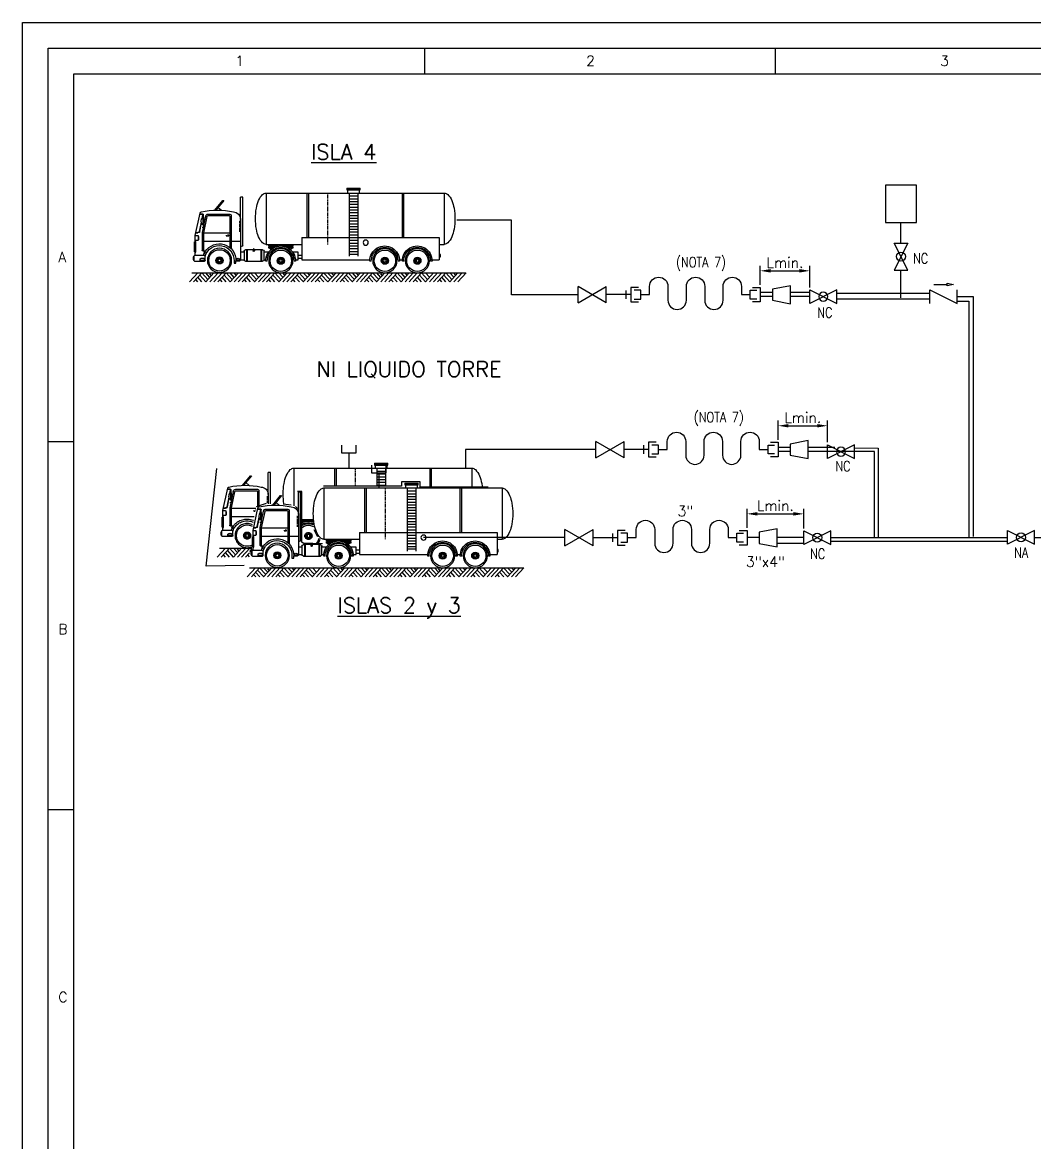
# Model space of a CAD drawing. Header units: millimetres. Extents: x 108 to 2962, y 3858 to 4561.
# Drawn here: x 2120.6 to 2318, y 4294.7 to 4513.2 of the extents above; entities that cross this region are included whole.
import ezdxf
from ezdxf.enums import TextEntityAlignment as Align
from ezdxf.xclip import XClip

# ---------------------------------------------------------------- set-up
doc = ezdxf.new("R2010")
doc.units = ezdxf.units.MM
doc.header["$XCLIPFRAME"] = 2
doc.linetypes.add('RAYITAS', pattern=[0.375, 0.25, -0.125])
for name, color, linetype in [('CAJETIN', 1, 'Continuous'), ('CARGACAMIONES', 7, 'Continuous'), ('COTAS', 4, 'Continuous'), ('EQUIPOS', 5, 'Continuous'), ('FORMATO', 7, 'Continuous'), ('INSTRUMENTOS', 1, 'Continuous'), ('TEX', 7, 'Continuous'), ('TEXTO-VALVULAS Y ACCESORIOS', 7, 'Continuous'), ('TUBERIA', 5, 'Continuous'), ('VALVULAS Y ACCESORIOS', 1, 'Continuous')]:
    doc.layers.add(name, color=color, linetype=linetype)
doc.styles.add('PY', font='ROMANS.shx')
doc.styles.add('PY1', font='ROMANS.shx', dxfattribs={"width": 0.8})
doc.linetypes.add('SEÑAL_MECANICA2', pattern='A,4.411183,["o",PY,S=4.130212,R=360,X=0,Y=-1.374287999999999],0.5888170000000001,-0.374158,["",PY,S=2,R=360,X=0,Y=-0.6882620000000002],-2.183682', length=7.55784)
doc.dimstyles.new('1-5', dxfattribs={"dimtxt": 2, "dimasz": 2, "dimexe": 1, "dimexo": 0.5, "dimgap": 0.6, "dimtad": 1, "dimdec": 0, "dimlfac": 5, "dimzin": 0, "dimdsep": 46, "dimtxsty": 'PY', "dimcen": 0.7, "dimclrd": 4, "dimclre": 4, "dimclrt": 7, "dimazin": 0, "dimtfac": 1, "dimtdec": 0, "dimtofl": 0, "dimtmove": 0, "dimatfit": 3, "dimfxl": 1, "dimtolj": 1, "dimtzin": 0, "dimarcsym": 0})

# ---------------------------------------------------------------- blocks, each defined once
blk = doc.blocks.new('CAMION CISTERNA ALZ')
at = {"layer": 'CAJETIN', "color": 4, "linetype": 'RAYITAS'}
blk.add_line((38.61662163062283, 22.24642142293749), (38.61662163062283, 7.947094407235795), dxfattribs=at)
at = {"layer": 'CARGACAMIONES', "color": 4, "linetype": 'ByBlock'}
for p, q in [((55.70958841552237, 22.2464214229376), (6.059452575620525, 22.2464214229376)), ((6.059452575620525, 22.2464214229376), (6.059452575620525, 7.947094407235907)), ((17.40189187419446, 22.2464214229376), (17.40189187419446, 9.882038489052773)), ((17.83071755656056, 22.2464214229376), (17.83071755656056, 9.882038489052773)), ((33.2045586191216, 23.63066198054503), (29.45649663664926, 23.63066198054503)), ((29.45649663664926, 23.1267971238708), (29.45649663664926, 23.63066198054503)), ((33.2045586191216, 23.37628360630152), (29.45649663664926, 23.37628360630152)), ((33.2045586191216, 23.1267971238708), (29.45649663664926, 23.1267971238708)), ((29.73135451536427, 23.1267971238708), (29.73135451536427, 22.2464214229376)), ((30.12099766087386, 22.09080544916469), (30.12099766087386, 4.626509220338448)), ((32.54386276623973, 22.09080544916469), (32.54386276623973, 4.626509220338448)), ((32.91096043049538, 22.2464214229376), (32.91096043049538, 23.1267971238708)), ((33.2045586191216, 23.63066198054503), (33.2045586191216, 23.1267971238708)), ((43.93832343458325, 22.2464214229376), (43.93832343458325, 9.882038489052773)), ((44.36714911694889, 22.2464214229376), (44.36714911694889, 9.882038489052773)), ((55.70958841552237, 22.2464214229376), (55.70958841552237, 7.947094407235907)), ((32.54386276623973, 21.4341283832232), (30.12099766087386, 21.4341283832232)), ((32.54386276623973, 20.66175027983354), (30.12099766087386, 20.66175027983354)), ((32.54386276623973, 19.88937217644434), (30.12099766087386, 19.88937217644434)), ((32.54386276623973, 19.11699407305468), (30.12099766087386, 19.11699407305468)), ((62.23189717695641, 7.748492643128884), (62.23189717695641, 21.05481083829591)), ((62.23189717695641, 21.05481083829591), (62.82770246927658, 21.05481083829591)), ((62.82770246927658, 14.89815615097995), (62.82770246927658, 21.05481083829591)), ((67.49484392579097, 20.16110289981452), (69.6664287091935, 17.48838316639558)), ((67.79274657195128, 20.16110289981452), (67.49484392579097, 20.16110289981452)), ((69.97101075905357, 17.4801623618423), (67.79274657195128, 20.16110289981452)), ((32.54386276623973, 18.34461596966548), (30.12099766087386, 18.34461596966548)), ((32.54386276623973, 17.57223786627628), (30.12099766087386, 17.57223786627628)), ((32.54386276623973, 16.79985976288708), (30.12099766087386, 16.79985976288708)), ((32.54386276623973, 16.02748165949742), (30.12099766087386, 16.02748165949742)), ((65.40952540266744, 15.99046585356837), (65.40952540266744, 6.682636534693301)), ((71.81594886304629, 16.38766938178196), (65.80672893088149, 16.38766938178196)), ((65.80672893088149, 15.79186408946134), (65.80672893088149, 7.049412865594604)), ((71.81594886304629, 15.99046585356837), (66.0053306949885, 15.99046585356837)), ((69.05088146388562, 18.24597977600524), (68.14334745027371, 17.45945029754193)), ((72.20455281695241, 15.67546700791126), (73.15499420283959, 11.18247136553645)), ((72.59315677085806, 15.75767169046821), (73.05569332078585, 13.57113527262845)), ((73.15499420283959, 15.39466056124729), (73.15499420283959, 16.18906761767493)), ((73.38958954904001, 15.35731229274097), (73.2262690973671, 16.1272515649166)), ((73.52835390057635, 15.18168625481166), (73.32340860884413, 16.1478569158362)), ((74.15402125865012, 16.4869702638357), (73.51768763179915, 16.4869702638357)), ((74.17508508211586, 16.38766938178196), (73.51768763179915, 16.38766938178196)), ((75.43891449006969, 10.42961645857303), (74.11547410713138, 16.66869254956691)), ((32.54386276623973, 15.25510355610822), (30.12099766087386, 15.25510355610822)), ((32.54386276623973, 14.48272545271902), (30.12099766087386, 14.48272545271902)), ((32.54386276623973, 13.71034734932937), (30.12099766087386, 13.71034734932937)), ((32.54386276623973, 12.93796924594017), (30.12099766087386, 12.93796924594017)), ((62.82770246927658, 14.99745703303324), (62.82770246927658, 3.577855596882272)), ((62.82770246927658, 14.30235085865888), (63.22490599749064, 14.30235085865888)), ((62.82770246927658, 13.90514733044483), (63.22490599749064, 13.90514733044483)), ((62.82770246927658, 13.50794380223124), (63.22490599749064, 13.50794380223124)), ((62.82770246927658, 13.11074027401673), (63.22490599749064, 13.11074027401673)), ((62.82770246927658, 12.71353674580314), (63.22490599749064, 12.71353674580314)), ((73.05569332078585, 13.4086429201775), (73.05569332078585, 15.39466056124729)), ((73.05569332078585, 15.39466056124729), (73.35359596694616, 15.39466056124729)), ((73.35359596694616, 13.4086429201775), (73.05569332078585, 13.4086429201775)), ((73.0900667030346, 13.4086429201775), (73.55219773105318, 11.22402351500068)), ((73.15499420283959, 13.4086429201775), (73.15499420283959, 12.6142358637494)), ((73.15499420283959, 12.6142358637494), (73.55219773105318, 12.6142358637494)), ((73.35359596694616, 15.39466056124729), (73.35359596694616, 13.4086429201775)), ((74.20394664082414, 11.51820028861721), (73.68895065587641, 13.94603850336944)), ((74.30108615230165, 11.5388056395368), (73.74446532729462, 14.16287524313793)), ((45.78227386875551, 9.882038489052773), (7.445257865258554, 9.882038489052773)), ((7.445257865258554, 9.882038489052773), (7.445257865258554, 3.677156478936012)), ((32.54386276623973, 12.16559114255096), (30.12099766087386, 12.16559114255096)), ((32.54386276623973, 11.39321303916176), (30.12099766087386, 11.39321303916176)), ((32.54386276623973, 10.62083493577211), (30.12099766087386, 10.62083493577211)), ((32.54386276623973, 9.848456832382908), (30.12099766087386, 9.848456832382908)), ((45.78227386875551, 9.882038489052773), (45.78227386875551, 3.677156478936012)), ((62.82770246927658, 12.31633321758909), (63.22490599749064, 12.31633321758909)), ((62.82770246927658, 11.91912968937504), (63.22490599749064, 11.91912968937504)), ((62.82770246927658, 11.52192616116144), (63.22490599749064, 11.52192616116144)), ((73.15499420283959, 11.12472263294739), (65.80672893088149, 11.12472263294739)), ((66.1046315770418, 10.33031557651929), (66.1046315770418, 10.52891734062632)), ((66.1046315770418, 10.52891734062632), (66.50183510525585, 10.52891734062632)), ((66.79973775141616, 10.33031557651929), (66.1046315770418, 10.33031557651929)), ((66.79973775141616, 10.52891734062632), (66.79973775141616, 10.33031557651929)), ((73.15499420283959, 11.18247136553645), (73.15499420283959, 6.15967853027314)), ((73.55219773105318, 11.22402351500068), (73.55219773105318, 6.35828029437971)), ((74.5452065515883, 10.13171381241227), (74.5452065515883, 9.238005873930886)), ((74.64450743364205, 10.33031557651929), (74.64450743364205, 9.138704991877601)), ((75.27040390234242, 11.22402351500068), (74.6896441982117, 11.22402351500068)), ((75.29146772580862, 11.12472263294739), (74.6896441982117, 11.12472263294739)), ((75.43891449006969, 10.42961645857303), (74.74380831569532, 10.42961645857303)), ((75.43891449006969, 4.868767063577706), (75.43891449006969, 10.42961645857303)), ((7.445257865258554, 7.947094407235454), (6.059452575620525, 7.947094407235454)), ((32.54386276623973, 9.076078728993252), (30.12099766087386, 9.076078728993252)), ((32.54386276623973, 8.303700625604051), (30.12099766087386, 8.303700625604051)), ((32.54386276623973, 7.53132252221485), (30.12099766087386, 7.53132252221485)), ((32.54386276623973, 6.754176030837697), (30.12099766087386, 6.754176030837697)), ((55.70958841552237, 7.947094407235907), (45.78227386875551, 7.947094407235907)), ((48.23047280741412, 7.847793525182621), (48.23047280741412, 7.45058999696812)), ((54.9829327870516, 7.847793525182621), (48.23047280741412, 7.847793525182621)), ((48.23047280741412, 7.45058999696812), (51.010897504912, 7.45058999696812)), ((50.24414945269383, 7.251988232861093), (48.23047280741412, 7.251988232861093)), ((48.23047280741412, 7.251988232861093), (48.23047280741412, 6.854784704647499)), ((48.23047280741412, 6.854784704647499), (49.43980718093508, 6.854784704647499)), ((48.4290745715216, 6.854784704647499), (48.92408128104761, 6.465850861447962)), ((48.72697721768189, 7.847793525182621), (48.72697721768189, 7.947094407235907)), ((49.32278251000297, 7.45058999696812), (49.32278251000297, 7.251988232861093)), ((52.30180897160744, 7.45058999696812), (54.9829327870516, 7.45058999696812)), ((54.9829327870516, 7.251988232861093), (53.06855702382563, 7.251988232861093)), ((53.87289929558438, 6.854784704647499), (54.9829327870516, 6.854784704647499)), ((53.89062308446273, 7.45058999696812), (53.89062308446273, 7.251988232861093)), ((54.78433102294503, 6.854784704647499), (54.34155299819304, 6.506887685199671)), ((54.48642837678381, 7.847793525182621), (54.48642837678381, 7.947094407235907)), ((54.9829327870516, 7.45058999696812), (54.9829327870516, 7.847793525182621)), ((54.9829327870516, 6.854784704647499), (54.9829327870516, 7.251988232861093)), ((56.67104778196062, 6.45758117643345), (58.95496806919073, 6.45758117643345)), ((56.96895042812093, 6.45758117643345), (56.96895042812093, 3.279952950721963)), ((57.16755219222797, 6.45758117643345), (57.16755219222797, 3.279952950721963)), ((58.95496806919073, 6.45758117643345), (58.95496806919073, 6.15967853027314)), ((59.35217159740478, 6.45758117643345), (61.43749012052786, 6.45758117643345)), ((59.35217159740478, 6.45758117643345), (59.35217159740478, 6.15967853027314)), ((60.94098571026007, 6.45758117643345), (60.94098571026007, 3.279952950721963)), ((61.13958747436754, 6.45758117643345), (61.13958747436754, 3.279952950721963)), ((62.82770246927658, 7.351289114914834), (62.62910070516999, 7.351289114914834)), ((65.40952540266744, 8.840802345717293), (62.82770246927658, 8.840802345717293)), ((73.15499420283959, 8.840802345717293), (65.80672893088149, 8.840802345717293)), ((74.74380831569532, 9.039404109823863), (75.43891449006969, 9.039404109823863)), ((75.43891449006969, 8.940103227770578), (75.2403127259622, 8.940103227770578)), ((75.43891449006969, 8.741501463664008), (75.2403127259622, 8.741501463664008)), ((75.33961360801595, 8.741501463664008), (75.33961360801595, 5.76247500205909)), ((75.43891449006969, 8.642200581610266), (75.53821537212345, 8.642200581610266)), ((75.53821537212345, 8.642200581610266), (75.53821537212345, 5.861775884112375)), ((75.63751625417672, 8.642200581610266), (75.53821537212345, 8.642200581610266)), ((75.63751625417672, 5.861775884112375), (75.63751625417672, 8.642200581610266)), ((7.146157685981506, 4.449554184247061), (7.146157685981506, 5.07571633623047)), ((7.146157685981506, 5.07571633623047), (7.446002644579039, 5.07571633623047)), ((7.446002644579039, 4.449554184247061), (7.146157685981506, 4.449554184247061)), ((9.486669633051859, 3.677156478936012), (7.445257865258554, 3.677156478936012)), ((9.477087323080923, 3.279952950721963), (9.874418450552641, 3.279952950721963)), ((17.32172940604778, 3.279952950721963), (17.71906053351995, 3.279952950721963)), ((18.21556494378728, 3.677156478936012), (17.70947822354855, 3.677156478936012)), ((18.55633281508699, 3.677156478936012), (17.75234344868795, 3.677156478936012)), ((18.54675050511559, 3.279952950721963), (18.94408163258822, 3.279952950721963)), ((26.39139258808246, 3.279952950721963), (26.78872371555554, 3.279952950721963)), ((45.78227386875551, 3.677156478936012), (26.77914140558414, 3.677156478936012)), ((32.54386276623973, 5.991040908108062), (30.12099766087386, 5.991040908108062)), ((32.54386276623973, 5.257257136252973), (30.12099766087386, 5.257257136252973)), ((46.74095957661211, 4.979116615364091), (45.78227386875551, 4.979116615364091)), ((46.74095957661211, 4.12278437030136), (45.78227386875551, 4.12278437030136)), ((46.74095957661211, 3.677156478936012), (46.74095957661211, 5.76247500205909)), ((46.74095957661211, 5.76247500205909), (48.29292520664421, 5.76247500205909)), ((47.54494894301115, 3.677156478936012), (46.74095957661211, 3.677156478936012)), ((47.53536663304021, 3.279952950721963), (47.93269776051238, 3.279952950721963)), ((55.01978126987478, 5.76247500205909), (56.27384425374657, 5.76247500205909)), ((55.38000871600707, 3.279952950721963), (55.77733984347924, 3.279952950721963)), ((56.27384425374657, 3.677156478936012), (55.76775753350784, 3.677156478936012)), ((56.27384425374657, 3.677156478936012), (56.27384425374657, 6.060377648219401)), ((61.43749012052786, 3.279952950721963), (56.67104778196062, 3.279952950721963)), ((61.83469364874146, 6.060377648219401), (61.83469364874146, 3.677156478936012)), ((61.83469364874146, 5.76247500205909), (62.82770246927658, 5.76247500205909)), ((62.82770246927658, 3.677156478936012), (61.83469364874146, 3.677156478936012)), ((64.11861393597201, 3.379253832775248), (63.0263042333836, 3.379253832775248)), ((63.04616440979407, 3.577855596882272), (63.04616440979407, 3.895618419453512)), ((63.04616440979407, 3.577855596882272), (63.99945287750779, 3.577855596882272)), ((63.99945287750779, 3.577855596882272), (63.99945287750779, 3.895618419453512)), ((64.11861393597201, 2.684147658400888), (64.11861393597201, 3.379253832775248)), ((64.61511834623934, 3.379253832775248), (64.61511834623934, 2.684147658400888)), ((73.35359596694616, 6.15967853027314), (72.49693556305101, 6.15967853027314)), ((72.6584897925718, 5.36527147384504), (72.6584897925718, 5.961076766166115)), ((72.6584897925718, 3.478554714828987), (72.6584897925718, 4.670165299470682)), ((72.85709155667881, 4.868767063577706), (75.63751625417672, 4.868767063577706)), ((72.85709155667881, 3.478554714828987), (72.85709155667881, 3.875758243043037)), ((72.85709155667881, 3.478554714828987), (74.04870214132097, 3.478554714828987)), ((75.63751625417672, 3.279952950721963), (72.85709155667881, 3.279952950721963)), ((74.04870214132097, 3.478554714828987), (74.04870214132097, 3.875758243043037)), ((75.43891449006969, 5.76247500205909), (75.2403127259622, 5.76247500205909)), ((75.53821537212345, 5.861775884112375), (75.43891449006969, 5.861775884112375)), ((75.53821537212345, 5.861775884112375), (75.63751625417672, 5.861775884112375)), ((75.83611801828374, 4.670165299470682), (75.83611801828374, 3.478554714828987)), ((75.83611801828374, 4.471563535363657), (76.03471978239031, 4.471563535363657)), ((76.03471978239031, 3.677156478936012), (75.83611801828374, 3.677156478936012)), ((76.03471978239031, 4.471563535363657), (76.03471978239031, 3.677156478936012)), ((64.61511834623934, 2.684147658400888), (64.11861393597201, 2.684147658400888))]:
    blk.add_line(p, q, dxfattribs=at)
at = {"layer": 'CARGACAMIONES', "color": 4}
for p, q in [((2.292212425094021, -2.48374719568892), (0, 0)), ((76.41259123846929, 0.0030238429567362), (0.0418176584171306, 0.0030238429567362)), ((37.42483992052803, -1.229341062880848), (38.56516851820653, 0.0036258201698729)), ((37.98781873273674, -1.839361770712457), (39.6917777214976, 0.0030238429567362)), ((41.99179498229205, -2.47951939830591), (39.69958255719803, 0.0042277973839191)), ((43.11840418558313, -2.480121375519502), (40.82619176048865, 0.0036258201698729)), ((44.24501338887421, -2.480723352732638), (41.95280096378019, 0.0030238429567362)), ((45.37162259216529, -2.48132532994623), (43.07941016707082, 0.0024218657431447)), ((43.65544168788665, -0.6217422207923847), (44.23213989448323, 0.0018059316403196)), ((44.21842050009582, -1.231762928623993), (45.35874909777475, 0.0012039544267282)), ((44.78139931230454, -1.841783636455602), (46.48535830106538, 0.0006019772135915)), ((48.77757072615941, -2.483145218475783), (46.48535830106538, 0.0006019772135915)), ((49.90417992945049, -2.483747195689375), (47.61196750435693, 0)), ((3.418821628385103, -2.484349172902511), (1.126609203291081, -0.0006019772135915)), ((4.545430831676184, -2.484951150116103), (2.253218406582163, -0.0012039544262734)), ((2.82924992739754, -0.6253680409618028), (3.405948133994115, -0.0018198885295533)), ((3.392228739606707, -1.235388748793866), (4.532557337285198, -0.00242186574269)), ((3.955207551815419, -1.84540945662593), (5.659166540576278, -0.0030238429562814)), ((4.490910364245792, -2.484922018382349), (6.222145352785446, -0.6130445507878904)), ((5.617519567536874, -2.48552399559594), (6.785124164994158, -1.223065258619953)), ((7.951378965670301, -2.486771038646111), (5.659166540576278, -0.0030238429562814)), ((6.744128770827956, -2.486125972809531), (7.348102977203325, -1.833085966451562)), ((9.077988168961383, -2.487373015859247), (6.785775743867817, -0.0036258201698729)), ((10.20459737225246, -2.487974993072839), (7.912384947158443, -0.0042277973830096)), ((11.33120657554354, -2.488576970285976), (9.03899415044998, -0.0048297745966011)), ((10.17800448347407, -1.239014568963739), (11.31833308115301, -0.0060476859130176)), ((10.74098329568369, -1.849035276795802), (12.44494228444364, -0.0066496631261543)), ((11.27668610811361, -2.488547838552676), (13.00792109665235, -0.6166703709577633)), ((12.40329531140423, -2.489149815766268), (13.57089990886197, -1.226691078789826)), ((14.73715470953812, -2.490396858815984), (12.44494228444409, -0.0066496631261543)), ((13.52990451469577, -2.489751792979404), (14.13387872107114, -1.83671178662189)), ((15.86376391282874, -2.490998836029575), (13.57155148773518, -0.0072516403397458)), ((16.99037311612028, -2.491600813242712), (14.6981606910258, -0.0078536175528825)), ((18.11698231941091, -2.492202790456303), (15.82476989431734, -0.008455594766474)), ((16.40080141513317, -0.632619681302458), (16.97749962172929, -0.0090715288697538)), ((16.96378022734188, -1.242640389134066), (18.10410882502037, -0.0096735060828905)), ((17.5267590395506, -1.852661096965675), (19.23071802831145, -0.0102754832960272)), ((18.06246185198097, -2.492173658722549), (19.79369684052062, -0.6202961911280909)), ((19.18907105527251, -2.492775635936141), (20.35667565272934, -1.230316898960154)), ((21.52293045340548, -2.494022678985857), (19.23071802831145, -0.0102754832960272)), ((20.31568025856314, -2.493377613149277), (20.9196544649385, -1.840337606791763)), ((22.64953965669702, -2.494624656199448), (20.35732723160254, -0.0108774605096187)), ((23.77614885998764, -2.495226633412585), (21.48393643489362, -0.0114794377232102)), ((24.90275806327918, -2.495828610625721), (22.6105456381847, -0.0120814149363469)), ((23.20256681188948, -0.9114726206157684), (23.76592300708944, -0.2758446498464764)), ((23.74955597120925, -1.246266209303939), (24.88988456888819, -0.0132993262527634)), ((24.31253478341796, -1.856286917135548), (26.01649377217882, -0.0139013034663549)), ((24.84823759584833, -2.495799478892422), (26.57947258438799, -0.6239220112984185)), ((25.97484679913942, -2.496401456106013), (27.14245139659715, -1.233942719130027)), ((28.3087061972733, -2.497648499156184), (26.01649377217882, -0.0139013034663549)), ((27.1014560024305, -2.497003433319605), (27.70543020880632, -1.843963426962091)), ((29.43531540056392, -2.498250476369321), (27.14310297547036, -0.0145032806794916)), ((30.56192460385502, -2.498852453582458), (28.26971217876098, -0.0151052578935378)), ((31.68853380714609, -2.499454430796049), (29.39632138205252, -0.0157072351062198)), ((29.98689585640295, -0.7713119684981394), (30.55025205160291, -0.1356839977293021)), ((30.53533171507661, -1.249892029473812), (31.67566031275555, -0.0169251464226363)), ((31.09831052728623, -1.859912737305876), (32.80226951604709, -0.0175271236362278)), ((31.63401333971615, -2.499425299062295), (33.3652483282558, -0.6275478314678367)), ((32.76062254300723, -2.500027276275886), (33.92822714046451, -1.2375685392999)), ((35.09448194114066, -2.501274319326057), (32.80226951604709, -0.0175271236362278)), ((33.88723174629831, -2.500629253489478), (34.49120595267368, -1.847589247131509)), ((36.22109114443175, -2.501876296539194), (33.92887871933772, -0.0181291008498192)), ((37.34770034772282, -2.502478273752331), (35.05548792262926, -0.0187310780629559)), ((38.4743095510139, -2.503080250965922), (36.18209712591988, -0.0193330552760927)), ((36.87640406185437, -0.7507610019051754), (37.43976025705388, -0.1151330311363381)), ((38.52352154516757, -2.478874332469331), (40.25475653370722, -0.6069968648748727)), ((39.6501307484582, -2.479476309682922), (40.81773534591547, -1.217017572706936)), ((40.77673995174973, -2.480078286896059), (41.3807141581251, -1.827038280538545)), ((45.31710212473489, -2.48129619821293), (47.04833711327409, -0.6094187306180175)), ((46.44371132802598, -2.481898175426067), (47.61131592548325, -1.219439438450081)), ((47.57032053131752, -2.482500152639204), (48.17429473769289, -1.829460146281689)), ((51.03078913274157, -2.484349172902966), (48.73857670764755, -0.0006019772135915)), ((52.15739833603265, -2.484951150116103), (49.86518591093909, -0.0012039544262734)), ((50.441217431754, -0.6253680409622575), (51.01791563835104, -0.0018198885295533)), ((51.00419624396272, -1.235388748793866), (52.14452484164211, -0.0024218657431447)), ((51.56717505617235, -1.84540945662593), (53.27113404493321, -0.0030238429562814)), ((52.10287786860272, -2.484922018382803), (53.83411285714237, -0.6130445507883451)), ((53.22948707189334, -2.485523995596395), (54.39709166935108, -1.223065258619953)), ((55.56334647002723, -2.486771038646111), (53.27113404493321, -0.0030238429562814)), ((54.35609627518488, -2.486125972809531), (54.96007048156025, -1.833085966451562)), ((56.68995567331785, -2.487373015859247), (54.39774324822429, -0.0036258201698729)), ((57.81656487660939, -2.487974993072839), (55.52435245151492, -0.0042277973830096)), ((58.9431740799, -2.488576970285976), (56.65096165480645, -0.0048297745966011)), ((57.789971987831, -1.239014568963739), (58.93030058550947, -0.0060476859130176)), ((58.3529508000397, -1.849035276795802), (60.05690978880057, -0.0066496631266091)), ((58.88865361247007, -2.488547838552676), (60.61988860100973, -0.6166703709582181)), ((60.01526281576115, -2.489149815766268), (61.18286741321845, -1.226691078789826)), ((62.3491222138946, -2.490396858815984), (60.05690978880057, -0.0066496631266091)), ((61.14187201905224, -2.489751792979404), (61.74584622542716, -1.83671178662189)), ((63.47573141718567, -2.490998836029575), (61.1835189920921, -0.0072516403397458)), ((64.60234062047675, -2.491600813242712), (62.31012819538273, -0.0078536175528825)), ((65.72894982376785, -2.492202790456303), (63.43673739867381, -0.008455594766474)), ((64.01276891948919, -0.632619681302458), (64.58946712608576, -0.0090715288697538)), ((64.57574773169836, -1.242640389134066), (65.7160763293773, -0.0096735060828905)), ((65.13872654390752, -1.852661096965675), (66.84268553266793, -0.0102754832960272)), ((65.6744293563379, -2.492173658722549), (67.40566434487664, -0.6202961911280909)), ((66.80103855962852, -2.492775635936141), (67.96864315708626, -1.230316898960154)), ((69.13489795776239, -2.494022678985857), (66.84268553266793, -0.0102754832960272)), ((67.92764776292006, -2.493377613149277), (68.53162196929543, -1.840337606791763)), ((70.26150716105303, -2.494624656199448), (67.96929473595947, -0.0108774605096187)), ((71.38811636434455, -2.495226633412585), (69.09590393925009, -0.0114794377232102)), ((72.5147255676352, -2.495828610625721), (70.22251314254162, -0.0120814149363469)), ((70.81453431624595, -0.9114726206157684), (71.3778905114459, -0.2758446498464764)), ((71.36152347556617, -1.246266209303939), (72.50185207324468, -0.0132993262527634)), ((71.92450228777487, -1.856286917135548), (73.62846127653575, -0.0139013034663549)), ((72.46020510020524, -2.495799478892422), (74.19144008874491, -0.6239220112984185)), ((73.58681430349633, -2.496401456106013), (74.75441890095362, -1.233942719130027)), ((75.92067370162977, -2.497648499156184), (73.62846127653575, -0.0139013034663549)), ((74.71342350678742, -2.497003433319605), (75.31739771316279, -1.843963426962091)), ((77.04728290492132, -2.498250476369321), (74.75507047982683, -0.0145032806794916))]:
    blk.add_line(p, q, dxfattribs=at)
at = {"layer": 'CARGACAMIONES', "color": 4, "linetype": 'ByBlock'}
for centre, radius in [((13.54842348727334, 3.379253832775589), 3.376229989818536), ((22.61808666930847, 3.379253832775589), 3.376229989818536), ((51.60670279723262, 3.379253832775589), 3.376229989818536), ((59.15356983329821, 6.45758117643379), 0.1986017641069726), ((68.68645451043267, 3.478554714828873), 3.376229989818536), ((13.54842348727334, 3.379253832775589), 0.7944070564278906), ((12.95261819495272, 3.379253832775589), 0.0993008820534863), ((13.12712552480661, 3.800551795242313), 0.0993008820534863), ((13.54842348727334, 3.379253832775589), 0.3972035282139453), ((13.54842348727334, 3.975059125096663), 0.0993008820534863), ((13.96972144974052, 3.800551795242313), 0.0993008820534863), ((14.14422877959441, 3.379253832775589), 0.0993008820534863), ((22.61808666930847, 3.379253832775589), 0.7944070564278906), ((22.02228137698785, 3.379253832775589), 0.0993008820534863), ((22.1967887068422, 3.800551795242313), 0.0993008820534863), ((22.61808666930847, 3.379253832775589), 0.3972035282139453), ((22.61808666930847, 3.975059125096663), 0.0993008820534863), ((23.03938463177565, 3.800551795242313), 0.0993008820534863), ((23.21389196163, 3.379253832775589), 0.0993008820534863), ((51.60670279723262, 3.379253832775589), 0.7944070564278906), ((51.010897504912, 3.379253832775589), 0.0993008820534863), ((51.1854048347659, 3.800551795242313), 0.0993008820534863), ((51.60670279723262, 3.379253832775589), 0.3972035282139453), ((51.60670279723262, 3.975059125096663), 0.0993008820534863), ((52.02800075969981, 3.800551795242313), 0.0993008820534863), ((52.2025080895537, 3.379253832775589), 0.0993008820534863), ((68.68645451043267, 3.478554714828873), 0.7944070564278906), ((68.09064921811114, 3.478554714828873), 0.0993008820534863), ((68.26515654796593, 3.899852677295598), 0.0993008820534863), ((68.26515654796593, 3.05725675236215), 0.0993008820534863), ((68.68645451043267, 3.478554714828873), 0.3972035282139453), ((68.68645451043267, 4.074360007149949), 0.0993008820534863), ((69.10775247289894, 3.899852677295598), 0.0993008820534863), ((69.10775247289894, 3.05725675236215), 0.0993008820534863), ((69.28225980275374, 3.478554714828873), 0.0993008820534863), ((13.12712552480661, 2.957955870308865), 0.0993008820534863), ((13.54842348727334, 2.783448540454514), 0.0993008820534863), ((13.96972144974052, 2.957955870308865), 0.0993008820534863), ((22.1967887068422, 2.957955870308865), 0.0993008820534863), ((22.61808666930847, 2.783448540454514), 0.0993008820534863), ((23.03938463177565, 2.957955870308865), 0.0993008820534863), ((51.1854048347659, 2.957955870308865), 0.0993008820534863), ((51.60670279723262, 2.783448540454514), 0.0993008820534863), ((52.02800075969981, 2.957955870308865), 0.0993008820534863), ((68.68645451043267, 2.882749422508254), 0.0993008820534863)]:
    blk.add_circle(centre, radius, dxfattribs=at)
at = {"layer": 'CARGACAMIONES', "color": 4, "linetype": 'Continuous'}
blk.add_circle((27.94726204474045, 8.423342784763348), 0.7183506538905481, dxfattribs=at)
at = {"layer": 'CARGACAMIONES', "color": 4, "linetype": 'ByBlock'}
for centre, radius, start, end in [((8.798838258941032, 18.1527523789963), 5.229061922381336, 135.0250689795757, 157.5177209634188), ((6.059452575620525, 20.88974194956188), 1.35667947337597, 90, 135.0250689795849), ((55.70958841552237, 20.88974194956188), 1.35667947337597, 44.97493102041511, 90), ((52.97020273220187, 18.1527523789963), 5.229061922381336, 22.48227903658119, 44.97493102042435), ((13.24590166192138, 16.31232961310513), 10.04191231142719, 157.5177209634218, 170.2727425640823), ((48.52313932922153, 16.31232961310422), 10.04191231142742, 9.727257435919297, 22.48227903657818), ((20.3369752085282, 15.09675791508641), 17.23641984123123, 170.2727425640775, 179.9999999999967), ((41.43206578261515, 15.09675791508868), 17.23641984123105, 359.9999999999936, 9.727257435912877), ((64.81372011034682, 14.99745703303358), 1.986017641069726, 90, 180), ((69.28225980275374, -2.391648686868506), 19.88374341605475, 77.01280301879274, 102.9871969812073), ((65.80672893088149, 15.99046585356825), 0.3972035282139453, 90, 180), ((66.0053306949885, 15.79186408946123), 0.1986017641069726, 90, 180), ((69.74978939424864, 17.67242765116987), 0.099300882053467, 0, 180), ((69.74978939424864, 17.67242765116987), 0.099300882053467, 180, 0), ((71.81594886304629, 15.59326232535466), 0.7944070564278906, 11.9441771884456, 90), ((71.81594886304629, 15.59326232535466), 0.3972035282139453, 11.9441771884456, 90), ((73.51768763179915, 16.18906761767528), 0.297902646160459, 90, 191.9761324442007), ((73.51768763179915, 16.18906761767528), 0.1986017641069726, 90, 191.9761324442007), ((73.72691606122135, 16.58627114588933), 0.3972035282139453, 11.97613244420075, 90), ((20.33697520853366, 15.09675791508687), 17.23641984123688, 180, 189.7272574359177), ((41.43206578260924, 15.09675791508596), 17.23641984123676, 350.2727425640873, 3.2569e-12), ((72.36058714641149, 14.40165174071251), 1.404326541556514, 315.0000000000012, 44.99999999999885), ((13.2459016619232, 13.88118621707042), 10.04191231142913, 189.7272574359289, 202.4822790365782), ((8.798838258941942, 12.04076345117744), 5.229061922382048, 202.4822790365782, 224.9749310204243), ((52.97020273220187, 12.04076345117698), 5.229061922381791, 315.0250689795849, 337.5177209634219), ((48.52313932922015, 13.88118621707042), 10.04191231142913, 337.5177209634219, 350.272742564071), ((74.6896441982117, 11.62122704321507), 0.4965044102674316, 191.9761324442007, 270), ((74.6896441982117, 11.62122704321507), 0.3972035282139453, 191.9761324442007, 270), ((74.74380831569532, 10.33031557651963), 0.0993008820534863, 90, 180), ((6.059452575620525, 9.303773880611402), 1.356679473375797, 224.9749310204151, 270), ((13.59807392830044, 3.379253832775589), 4.122182827771791, 358.6196459265565, 181.3803540734435), ((13.59807392830044, 3.379253832775589), 3.724979299557845, 358.4724222385644, 181.5275777614356), ((13.54842348727334, 3.379253832775589), 2.979026461604553, 90, 270), ((13.54842348727334, 3.379253832775589), 2.979026461604553, 270, 90), ((22.66773711033511, 3.379253832775589), 4.122182827771791, 358.6196459265565, 181.3803540734435), ((22.66773711033511, 3.379253832775589), 3.724979299557845, 358.4724222385644, 181.5275777614356), ((22.61808666930847, 3.379253832775589), 2.979026461604553, 90, 270), ((22.61808666930847, 3.379253832775589), 2.979026461604553, 270, 90), ((51.65635323825973, 3.379253832775589), 4.122182827771791, 358.6196459265565, 181.3803540734435), ((51.65635323825973, 3.379253832775589), 3.724979299557845, 358.4724222385644, 181.5275777614356), ((51.6067027972331, 3.379253832775589), 2.979026461604553, 90, 270), ((51.6067027972331, 3.379253832775589), 2.979026461604553, 270, 90), ((55.70958841552237, 9.303773880611857), 1.356679473376022, 270, 315.0250689795769), ((56.67104778196062, 6.060377648219287), 0.3972035282139453, 90, 180), ((61.43749012052786, 6.060377648219287), 0.3972035282139453, 0, 90), ((62.62910070516999, 7.74849264312877), 0.3972035282139453, 180, 270), ((68.73610495145886, 3.478554714828873), 4.618687238039222, 31.87064054908418, 181.3803540734435), ((68.73610495145886, 3.478554714828873), 4.122182827771791, 17.57879602082383, 181.3803540734435), ((68.68645451043267, 3.478554714828873), 2.979026461604735, 90, 270), ((68.68645451043267, 3.478554714828873), 2.979026461604735, 270, 90), ((73.35359596694616, 6.358280294380051), 0.1986017641069726, 270, 0), ((74.74380831569532, 9.138704991877944), 0.0993008820534863, 180, 270), ((13.54842348727334, 3.379253832775589), 0.9930088205348512, 90, 270), ((13.54842348727334, 3.379253832775589), 0.9930088205348512, 270, 90), ((22.61808666930847, 3.379253832775589), 0.9930088205348512, 90, 270), ((22.61808666930847, 3.379253832775589), 0.9930088205348512, 270, 90), ((51.6067027972331, 3.379253832775589), 0.9930088205348512, 90, 270), ((51.6067027972331, 3.379253832775589), 0.9930088205348512, 270, 90), ((56.67104778196062, 3.677156478935899), 0.3972035282139453, 180, 270), ((59.15356983329821, 6.159678530273482), 0.1986017641069726, 180, 0), ((61.43749012052786, 3.677156478935899), 0.3972035282139453, 270, 0), ((63.0263042333836, 3.577855596882614), 0.1986017641069726, 180, 270), ((63.52280864365093, 3.418974185596994), 0.6740767399471271, 44.99999999999885, 135.0000000000011), ((68.68645451043267, 3.478554714828873), 0.9930088205348512, 90, 270), ((68.68645451043267, 3.478554714828873), 0.9930088205348512, 270, 90), ((72.6584897925718, 5.663174120005692), 0.297902646160459, 270, 90), ((72.85709155667881, 4.670165299471021), 0.1986017641069726, 90, 180), ((72.85709155667881, 3.478554714828873), 0.1986017641069726, 180, 270), ((73.45289684899943, 3.279952950721849), 0.8425959249339084, 44.99999999999885, 135.0000000000011), ((68.73610495145886, 3.478554714828873), 4.618687238039222, 17.57879602082383, 25.73681166820807), ((75.63751625417672, 4.670165299471021), 0.1986017641069726, 0, 90), ((75.63751625417672, 3.478554714828873), 0.1986017641069726, 270, 0)]:
    blk.add_arc(centre, radius, start, end, dxfattribs=at)
at = {"layer": 'CARGACAMIONES', "color": 4}
for start, end in [(177.7084743239069, 357.7084743239068), (357.7084743239068, 177.7084743239069)]:
    blk.add_arc((74.79347449143506, -1.378781253178317), 0.0144813786327237, start, end, dxfattribs=at)
blk = doc.blocks.new('VALV GLOB-V')
at = {"layer": 'INSTRUMENTOS', "color": 1, "flags": 128}
blk.add_lwpolyline([(5.700000000000273, -1.425000000000181), (5.700000000000273, 1.425000000000181), (0, -1.425000000000181), (0, 1.425000000000181)], close=True, dxfattribs=at)
at = {"layer": 'INSTRUMENTOS', "color": 1}
blk.add_circle((2.850000000000363, 0), 0.95, dxfattribs=at)
at = {"layer": 'INSTRUMENTOS', "color": 7, "linetype": 'SEÑAL_MECANICA2', "style": 'PY'}
blk.add_attdef('REF.', text='', height=2, dxfattribs=at).set_placement((2.996044442979837, -3.368335432460298), align=Align.MIDDLE)
blk = doc.blocks.new('*D30')
at = {"layer": 'COTAS', "color": 4, "lineweight": -2, "transparency": 16777216}
for p, q in [((2261.960485630756, 4414.612932266679), (2261.960485630756, 4418.345066268149)), ((2273.028035361676, 4414.520940509532), (2273.028035361676, 4418.345066268149)), ((2263.960485630756, 4417.345066268149), (2271.028035361676, 4417.345066268149))]:
    blk.add_line(p, q, dxfattribs=at)
at = {"layer": 'COTAS', "color": 4, "transparency": 16777216}
for points in [[(2263.960485630756, 4417.678399601482), (2263.960485630756, 4417.011732934816), (2261.960485630756, 4417.345066268149)], [(2271.028035361676, 4417.678399601482), (2271.028035361676, 4417.011732934816), (2273.028035361676, 4417.345066268149)]]:
    blk.add_solid(points, dxfattribs=at)
at = {"layer": 'Defpoints', "color": 0, "transparency": 16777216}
for p in [(2273.028035361676, 4417.345066268149), (2261.960485630756, 4414.112932266679), (2273.028035361676, 4414.020940509532)]:
    blk.add_point(p, dxfattribs=at)
at = {"layer": 'COTAS', "color": 7, "transparency": 16777216, "insert": (2267.494260496216, 4418.945066268149), "char_height": 2, "attachment_point": 5, "style": 'PY'}
blk.add_mtext('\\A1;Lmin.', dxfattribs=at)
blk = doc.blocks.new('REDUCCION')
at = {"color": 1}
for p, q in [((0, 2), (0, -2)), ((4, 1.25), (0, 2)), ((4, -1.25), (4, 1.25)), ((0, -2), (4, -1.25))]:
    blk.add_line(p, q, dxfattribs=at)
at = {"style": 'PY1', "width": 0.8}
blk.add_attdef('.', text='', height=2, dxfattribs=at).set_placement((2.000000000005456, -3.65345043576417), align=Align.MIDDLE)
blk = doc.blocks.new('*D29')
at = {"layer": 'COTAS', "color": 4, "lineweight": -2, "transparency": 16777216}
for p, q in [((2268.015038508178, 4431.795194609505), (2268.015038508178, 4435.527328610975)), ((2277.655590792267, 4431.303202852358), (2277.655590792267, 4435.527328610975)), ((2270.015038508178, 4434.527328610975), (2275.655590792267, 4434.527328610975))]:
    blk.add_line(p, q, dxfattribs=at)
at = {"layer": 'COTAS', "color": 4, "transparency": 16777216}
for points in [[(2270.015038508178, 4434.860661944308), (2270.015038508178, 4434.193995277642), (2268.015038508178, 4434.527328610975)], [(2275.655590792267, 4434.860661944308), (2275.655590792267, 4434.193995277642), (2277.655590792267, 4434.527328610975)]]:
    blk.add_solid(points, dxfattribs=at)
at = {"layer": 'Defpoints', "color": 0, "transparency": 16777216}
for p in [(2277.655590792267, 4434.527328610975), (2268.015038508178, 4431.295194609505), (2277.655590792267, 4430.803202852358)]:
    blk.add_point(p, dxfattribs=at)
at = {"layer": 'COTAS', "color": 7, "transparency": 16777216, "insert": (2272.835314650222, 4436.127328610975), "char_height": 2, "attachment_point": 5, "style": 'PY'}
blk.add_mtext('\\A1;Lmin.', dxfattribs=at)
blk = doc.blocks.new('*D31')
at = {"layer": 'COTAS', "color": 4, "lineweight": -2, "transparency": 16777216}
for p, q in [((2264.549917380889, 4462.015808277148), (2264.549917380889, 4465.747942278617)), ((2274.190469664978, 4461.523816520001), (2274.190469664978, 4465.747942278617)), ((2266.549917380889, 4464.747942278617), (2272.190469664978, 4464.747942278617))]:
    blk.add_line(p, q, dxfattribs=at)
at = {"layer": 'COTAS', "color": 4, "transparency": 16777216}
for points in [[(2266.549917380889, 4465.08127561195), (2266.549917380889, 4464.414608945284), (2264.549917380889, 4464.747942278617)], [(2272.190469664978, 4465.08127561195), (2272.190469664978, 4464.414608945284), (2274.190469664978, 4464.747942278617)]]:
    blk.add_solid(points, dxfattribs=at)
at = {"layer": 'Defpoints', "color": 0, "transparency": 16777216}
for p in [(2274.190469664978, 4464.747942278617), (2264.549917380889, 4461.515808277148), (2274.190469664978, 4461.023816520001)]:
    blk.add_point(p, dxfattribs=at)
at = {"layer": 'COTAS', "color": 7, "transparency": 16777216, "insert": (2269.370193522934, 4466.347942278618), "char_height": 2, "attachment_point": 5, "style": 'PY'}
blk.add_mtext('\\A1;Lmin.', dxfattribs=at)
blk = doc.blocks.new('MARCO-A1')
at = {"layer": 'FORMATO', "color": 5}
for p, q in [((78.41666666666652, 588.9999999999999), (78.41666666666652, 583.9999999999999)), ((146.8333333333333, 588.9999999999999), (146.8333333333333, 583.9999999999999)), ((5, 512.25), (10, 512.25)), ((5, 440.4999999999999), (10, 440.4999999999999))]:
    blk.add_line(p, q, dxfattribs=at)
at = {"layer": 'FORMATO', "color": 1}
blk.add_lwpolyline([(0, 593.9999999999999), (841, 593.9999999999999), (841, 0), (0, 0)], close=True, dxfattribs=at)
at = {"layer": 'FORMATO', "color": 5}
blk.add_lwpolyline([(5, 588.9999999999999), (836, 588.9999999999999), (836, 5), (5, 5)], close=True, dxfattribs=at)
at = {"layer": 'FORMATO', "color": 8, "linetype": 'Continuous'}
blk.add_lwpolyline([(10, 583.9999999999999), (831, 583.9999999999999), (831, 10), (10, 10)], close=True, dxfattribs=at)
at = {"layer": 'FORMATO', "color": 1, "style": 'PY'}
for s, p in [('1', (41.51666666666642, 585.4999999999999)), ('2', (109.9333333333332, 585.4999999999999)), ('3', (178.9875, 585.4999999999999)), ('A', (7, 547.25)), ('B', (7, 474.6666666666666)), ('C', (7, 402.9166666666665))]:
    blk.add_text(s, height=2, dxfattribs=at).set_placement(p)
blk = doc.blocks.new('VALVULA RETENCION')
at = {"layer": 'VALVULAS Y ACCESORIOS'}
blk.add_line((0.7859046880575989, 2.398656068367131), (3.427878845180202, 2.398656068367131), dxfattribs=at)
at = {"layer": 'VALVULAS Y ACCESORIOS', "flags": 128}
blk.add_lwpolyline([(4.647251911594139, 2.398656068367017), (3.427878845179293, 2.137684835992331), (3.427878845179293, 2.659627300741703)], close=True, dxfattribs=at)
blk.add_lwpolyline([(0, -1.333334000000149), (0, 1.333333999999922), (5.333335999999691, -1.333333999999808), (5.333335999999691, 1.333334000000149)], dxfattribs=at)
at = {"layer": 'TEXTO-VALVULAS Y ACCESORIOS', "linetype": 'SEÑAL_MECANICA2', "style": 'PY1', "width": 0.8}
blk.add_attdef('REF.', text='', height=2, dxfattribs=at).set_placement((2.941476048964432, -3.066643458319164), align=Align.MIDDLE)

msp = doc.modelspace()

# ---------------------------------------------------------------- linework, layer by layer
at = {"color": 1}
for p, q in [((2216.046444533554, 4474.593368827109), (2205.345814410247, 4474.593368827109)), ((2216.046444533554, 4460.036381101463), (2216.046444533554, 4474.593368827109)), ((2234.522666716151, 4458.523458178498), (2229.011090171762, 4461.705568380061)), ((2229.011090171762, 4458.523458178498), (2234.522666716151, 4461.705568380061)), ((2229.011090171762, 4458.523458178499), (2229.011090171762, 4461.705568380061)), ((2234.522666716151, 4458.523458178498), (2234.522666716151, 4461.705568380061)), ((2228.861629322772, 4460.036381101463), (2216.046444533554, 4460.036381101463)), ((2239.294596755099, 4460.097155036427), (2234.522666716151, 4460.097155036427)), ((2238.379175134649, 4459.260576917191), (2238.379175134649, 4460.933733155663)), ((2237.98778784344, 4428.302844510856), (2232.47621129905, 4431.484954712419)), ((2232.47621129905, 4428.302844510856), (2237.98778784344, 4431.484954712419)), ((2232.47621129905, 4428.302844510856), (2232.47621129905, 4431.484954712419)), ((2237.98778784344, 4428.302844510856), (2237.98778784344, 4431.484954712419)), ((2241.844296261937, 4429.039963249548), (2241.844296261937, 4430.71311948802)), ((2184.293416317734, 4429.214738144584), (2184.293416317734, 4426.241880257699)), ((2242.759717882387, 4429.876541368783), (2237.98778784344, 4429.876541368783)), ((2190.176215258656, 4425.360650202418), (2190.176215258656, 4422.387792315533)), ((2231.933234966018, 4411.120582168031), (2226.421658421628, 4414.302692369592)), ((2226.421658421628, 4411.120582168031), (2231.933234966018, 4414.302692369592)), ((2226.421658421628, 4411.120582168031), (2226.421658421628, 4414.302692369592)), ((2231.933234966018, 4411.120582168031), (2231.933234966018, 4414.302692369592)), ((2235.789743384516, 4411.857700906722), (2235.789743384516, 4413.530857145194)), ((2226.421658421628, 4412.711637268811), (2198.88097123751, 4412.711637268811)), ((2236.705165004965, 4412.694279025958), (2231.933234966018, 4412.694279025958))]:
    msp.add_line(p, q, dxfattribs=at)
at = {"color": 4}
for p, q in [((2279.45306966498, 4459.298064649543), (2297.510729017818, 4459.298064649543)), ((2302.981992261751, 4458.803811877502), (2305.234865362193, 4458.803811877502)), ((2305.234865362193, 4458.803811877502), (2305.234865362193, 4412.790028226037)), ((2267.807893739957, 4411.624088235655), (2272.934329468513, 4411.624088235655)), ((2278.290650207318, 4412.014892753078), (2312.819378746738, 4412.014892753078))]:
    msp.add_line(p, q, dxfattribs=at)
at = {"color": 5}
for p, q in [((2279.459644233851, 4460.391894217952), (2288.711274489752, 4460.391894217952)), ((2288.669627974154, 4460.391894217952), (2297.577672121308, 4460.391894217952)), ((2302.993211238748, 4459.726112745522), (2306.053440495182, 4459.726112745522)), ((2306.053440495182, 4459.726112745522), (2306.053440495182, 4412.939915459617)), ((2282.978738920619, 4430.246871765626), (2287.553450624576, 4430.154917761526)), ((2287.553450624576, 4430.154917761526), (2287.553450624576, 4412.683656982595))]:
    msp.add_line(p, q, dxfattribs=at)
at = {"color": 1, "flags": 128}
for points in [[(2240.794596755099, 4461.515808277148), (2239.294596755099, 4461.515808277148), (2239.294596755099, 4458.665808277147), (2240.794596755099, 4458.665808277147)], [(2263.049917380889, 4461.515808277148), (2264.549917380889, 4461.515808277148), (2264.549917380889, 4458.665808277147), (2263.049917380889, 4458.665808277147)], [(2182.868416317735, 4430.714738144584), (2182.868416317735, 4429.214738144584), (2185.718416317735, 4429.214738144584), (2185.718416317735, 4430.714738144584)], [(2244.259717882387, 4431.295194609505), (2242.759717882387, 4431.295194609505), (2242.759717882387, 4428.445194609505), (2244.259717882387, 4428.445194609505)], [(2266.515038508178, 4431.295194609505), (2268.015038508178, 4431.295194609505), (2268.015038508178, 4428.445194609505), (2266.515038508178, 4428.445194609505)], [(2188.751215258657, 4426.860650202418), (2188.751215258657, 4425.360650202418), (2191.601215258657, 4425.360650202418), (2191.601215258657, 4426.860650202418)], [(2238.205165004965, 4414.112932266679), (2236.705165004965, 4414.112932266679), (2236.705165004965, 4411.262932266679), (2238.205165004965, 4411.262932266679)], [(2260.460485630756, 4414.112932266679), (2261.960485630756, 4414.112932266679), (2261.960485630756, 4411.262932266679), (2260.460485630756, 4411.262932266679)]]:
    msp.add_lwpolyline(points, dxfattribs=at)
at = {"color": 1}
msp.add_lwpolyline([(2232.47621129905, 4429.893899611638), (2207.045592803001, 4429.893899611638), (2207.045592803001, 4426.2418802577)], dxfattribs=at)
at = {"layer": 'INSTRUMENTOS', "color": 1, "ltscale": 0.1, "flags": 128}
for points in [[(2239.956539541474, 4459.24416652), (2241.252539541474, 4459.24416652), (2241.252539541474, 4460.97216652), (2239.956539541474, 4460.97216652)], [(2263.887974594514, 4459.24416652), (2262.591974594516, 4459.24416652), (2262.591974594516, 4460.97216652), (2263.887974594514, 4460.97216652)], [(2243.421660668762, 4429.023552852358), (2244.717660668763, 4429.023552852358), (2244.717660668763, 4430.751552852358), (2243.421660668762, 4430.751552852358)], [(2267.353095721803, 4429.023552852358), (2266.057095721804, 4429.023552852358), (2266.057095721804, 4430.751552852358), (2267.353095721803, 4430.751552852358)], [(2237.36710779134, 4411.841290509532), (2238.663107791341, 4411.841290509532), (2238.663107791341, 4413.569290509532), (2237.36710779134, 4413.569290509532)], [(2261.298542844381, 4411.841290509532), (2260.002542844381, 4411.841290509532), (2260.002542844381, 4413.569290509532), (2261.298542844381, 4413.569290509532)]]:
    msp.add_lwpolyline(points, dxfattribs=at)
at = {"layer": 'TUBERIA', "color": 5, "linetype": 'Continuous'}
for p, q in [((2266.909188584386, 4460.50816652), (2264.549917380889, 4460.50816652)), ((2274.197432671117, 4460.50816652), (2270.417588584385, 4460.50816652)), ((2270.374309711675, 4430.287552852358), (2268.015038508178, 4430.287552852358)), ((2279.0825882391, 4430.287552852358), (2273.882709711674, 4430.287552852358)), ((2264.319756834253, 4412.705290509532), (2261.960485630756, 4412.705290509532)), ((2273.028035361676, 4412.705290509532), (2267.828156834252, 4412.705290509532)), ((2278.290635361678, 4412.705290509532), (2312.782172386572, 4412.705290509532)), ((2318.017444299668, 4412.705290509532), (2390.370179149887, 4412.705290509532))]:
    msp.add_line(p, q, dxfattribs=at)
at = {"layer": 'TUBERIA', "color": 4, "linetype": 'Continuous'}
for p, q in [((2266.909188584386, 4459.70816652), (2264.549917380889, 4459.70816652)), ((2274.170493021478, 4459.70816652), (2270.417588584385, 4459.70816652)), ((2270.374309711675, 4429.487552852358), (2268.015038508178, 4429.487552852358)), ((2279.0825882391, 4429.487552852358), (2273.882709711674, 4429.487552852358))]:
    msp.add_line(p, q, dxfattribs=at)
msp.add_lwpolyline([(2288.953710015099, 4474.143325107396), (2295.013262987135, 4474.143325107396), (2295.013262987135, 4481.452635553592), (2288.953710015099, 4481.452635553592)], close=True, dxfattribs=at)
for points in [[(2291.983486501116, 4470.155605636865), (2291.983486501116, 4474.143325107396)], [(2291.983486501116, 4459.477473209467), (2291.983486501116, 4464.893005636864)], [(2286.819661364352, 4412.705290509532), (2286.819661364352, 4429.487552852358), (2279.0825882391, 4429.487552852358)]]:
    msp.add_lwpolyline(points, dxfattribs=at)
at = {"layer": 'TUBERIA', "color": 5, "linetype": 'Continuous', "flags": 128}
for points in [[(2241.252539541474, 4460.10816652), (2242.957717980413, 4460.10816652), (2242.957717980413, 4461.701861862736, -0.9999999999999999), (2246.543533615444, 4461.701861862736), (2246.543533615444, 4459.012501250339, 0.9999999999999999), (2250.129349250477, 4459.012501250339), (2250.129349250477, 4461.701861862736, -0.9999999999999999), (2253.715164885511, 4461.701861862736), (2253.715164885511, 4459.012501250339, 0.9999999999999999), (2257.300980520544, 4459.012501250339), (2257.300980520544, 4461.701861862736, -0.9999999999999999), (2260.886796155577, 4461.701861862736), (2260.886796155577, 4460.10816652), (2262.591974594516, 4460.10816652)], [(2244.717660668763, 4429.887552852358), (2246.422839107701, 4429.887552852358), (2246.422839107701, 4431.481248195094, -0.9999999999999999), (2250.008654742733, 4431.481248195094), (2250.008654742733, 4428.791887582696, 0.9999999999999999), (2253.594470377766, 4428.791887582696), (2253.594470377766, 4431.481248195094, -0.9999999999999999), (2257.180286012799, 4431.481248195094), (2257.180286012799, 4428.791887582696, 0.9999999999999999), (2260.766101647832, 4428.791887582696), (2260.766101647832, 4431.481248195094, -0.9999999999999999), (2264.351917282866, 4431.481248195094), (2264.351917282866, 4429.887552852358), (2266.057095721804, 4429.887552852358)], [(2238.663107791341, 4412.705290509532), (2240.368286230279, 4412.705290509532), (2240.368286230279, 4414.298985852268, -0.9999999999999998), (2243.954101865311, 4414.298985852268), (2243.954101865311, 4411.60962523987, 0.9999999999999998), (2247.539917500344, 4411.60962523987), (2247.539917500344, 4414.298985852268, -0.9999999999999998), (2251.125733135377, 4414.298985852268), (2251.125733135377, 4411.60962523987, 0.9999999999999998), (2254.71154877041, 4411.60962523987), (2254.71154877041, 4414.298985852268, -0.9999999999999998), (2258.297364405444, 4414.298985852268), (2258.297364405444, 4412.705290509532), (2260.002542844381, 4412.705290509532)]]:
    msp.add_lwpolyline(points, format="xyb", dxfattribs=at)

# ---------------------------------------------------------------- block references
msp.add_blockref('MARCO-A1', (2120.644969250896, 3919.194021018633))
at = {"linetype": 'Continuous', "xscale": 0.9232631578947803, "yscale": 0.9232631578947803, "zscale": 0.9232631578947803, "rotation": 270}
msp.add_blockref('VALV GLOB-V', (2291.983486501116, 4470.155605636865), dxfattribs=at)
at = {"linetype": 'Continuous'}
msp.add_blockref('VALVULA RETENCION', (2297.597370393122, 4459.700725760252), dxfattribs=at)
for p, xscale, yscale, zscale in [((2279.45306966498, 4459.70816652), -0.9232631578947803, 0.9232631578947803, 0.9232631578947803), ((2282.918190792268, 4429.487552852358), -0.9232631578947803, 0.9232631578947803, 0.9232631578947803), ((2273.028035361676, 4412.705290509532), 0.9232631578946666, 0.9232631578946666, 0.9232631578946666), ((2312.774002083746, 4412.764141072155), 0.9232631578946666, 0.9232631578946666, 0.9232631578946666)]:
    msp.add_blockref('VALV GLOB-V', p, dxfattribs=dict(at, xscale=xscale, yscale=yscale, zscale=zscale))
at = {"layer": 'INSTRUMENTOS', "color": 252, "linetype": 'Continuous', "xscale": -0.7000000000000455, "yscale": 0.7000000000000455, "zscale": 0.7}
for p in [(2207.16645033767, 4464.342722610801), (2218.444054668827, 4406.815297319476)]:
    msp.add_blockref('CAMION CISTERNA ALZ', p, dxfattribs=at)
at = {"layer": 'INSTRUMENTOS', "color": 252, "linetype": 'Continuous'}
ref = msp.add_blockref('CAMION CISTERNA ALZ', (2212.561255727906, 4410.669385261643), dxfattribs=dict(at, xscale=-0.7000000000002728, yscale=0.7000000000000455, zscale=0.7))
XClip(ref).set_block_clipping_path([(80.1164052417165, -5.012879044725423), (77.15028310857095, 22.16338114747475), (59.35357401561199, 28.93979813768567), (3.491678292448256, 26.610404859124742), (1.527761685559753, 17.012001992036403), (20.468480352805983, 17.012001992036403), (20.468480352805983, 18.464175710470272), (25.687247666746472, 18.464175710470272), (25.687247666746472, 17.247054220040695), (47.409172840361556, 17.247054220040695), (49.20675451739399, 16.32287209088929), (50.357425454063794, 13.51729680083713), (50.724103820797566, 10.220863943770269), (50.429458250270024, 8.344774795320518), (50.13906552106417, 5.220147626147536), (49.13175374051108, 3.1955599776745203), (48.00400642456495, 2.0574150545821794), (47.37991025771248, 1.8385399656342543), (47.66458511999151, 1.203805373077671), (53.08434541290622, 1.389847418149884), (53.44566624263533, 1.6306092246445587), (53.44566624263533, 15.75960812637993), (54.68824027426059, 15.75960812637993), (54.68824027426059, 10.999530956254148), (55.225539600453, 11.597313536668139), (56.413798637453205, 11.940574740801708), (58.62546577193683, 12.194587675754065), (63.42559135138145, 12.380186565739109), (66.2189589926319, 11.489820730813221), (67.41038514000303, 5.32835462390608), (67.41038514000303, 0.577540186452552), (67.41038514000303, -0.25358333111523734), (68.0121692987633, -0.9060817162096555), (68.0121692987633, -3.0579379663063264), (69.50540020327888, -4.867304576929996)])
at = {"layer": 'TUBERIA', "color": 5, "linetype": 'Continuous', "xscale": 0.8770999999999276, "yscale": 0.8770999999999276, "zscale": 0.8770999999999276, "rotation": 180}
for p in [(2270.417588584385, 4460.090808277148), (2273.882709711674, 4429.870194609505), (2267.828156834252, 4412.670574023827)]:
    msp.add_blockref('REDUCCION', p, dxfattribs=at)

# ---------------------------------------------------------------- texts
at = {"layer": 'EQUIPOS', "color": 6, "char_height": 3, "attachment_point": 2, "style": 'PY'}
for s, insert, width in [('{\\LISLA 4}', (2183.309267140834, 4489.44254887448), 59.98325534421747), ('NI LIQUIDO TORRE ', (2196.039201099411, 4447.062148365048), 51.67593978895411), ('{\\LISLAS 2 y 3 }', (2194.122284863897, 4401.001391550917), 59.98325534421747)]:
    msp.add_mtext(s, dxfattribs=dict(at, insert=insert, width=width))
at = {"layer": 'TEX', "color": 7, "char_height": 2, "width": 28.6036, "attachment_point": 5, "style": 'PY1'}
for s, insert in [('(NOTA 7)', (2252.996546025954, 4466.096122274574)), ('NC', (2295.826194796256, 4467.175426731071)), ('NC', (2277.142808034567, 4456.596131478022)), ('(NOTA 7)', (2256.461667153242, 4435.875508606931)), ('NC', (2280.673841791994, 4426.641195102517)), ('NC', (2275.730394531597, 4409.574531941619)), ('NA', (2315.449337160688, 4409.798224724171))]:
    msp.add_mtext(s, dxfattribs=dict(at, insert=insert))
at = {"layer": 'TEXTO-VALVULAS Y ACCESORIOS', "style": 'PY'}
for s, p in [('3"', (2249.955268053938, 4416.895522005807)), ('3"x4"', (2265.569937455835, 4407.000298229143))]:
    msp.add_text(s, height=2, dxfattribs=at).set_placement(p, align=Align.CENTER)

# ---------------------------------------------------------------- dimensions: what is measured, and where the dimension line sits
at = {"layer": 'COTAS', "color": 1}
for base, p1, p2, picture, middle in [((2274.190469664978, 4464.747942278617), (2264.549917380889, 4461.515808277148), (2274.190469664978, 4461.023816520001), '*D31', (2269.370193522934, 4466.347942278618)), ((2277.655590792267, 4434.527328610975), (2268.015038508178, 4431.295194609505), (2277.655590792267, 4430.803202852358), '*D29', (2272.835314650222, 4436.127328610975)), ((2273.028035361676, 4417.345066268149), (2261.960485630756, 4414.112932266679), (2273.028035361676, 4414.020940509532), '*D30', (2267.494260496216, 4418.945066268149))]:
    dim = msp.add_linear_dim(base=base, p1=p1, p2=p2, text='Lmin.', dimstyle='1-5', dxfattribs=at)
    dim.commit()
    dim.dimension.update_dxf_attribs({"geometry": picture, "text_midpoint": middle})

doc.saveas('drawing.dxf')
